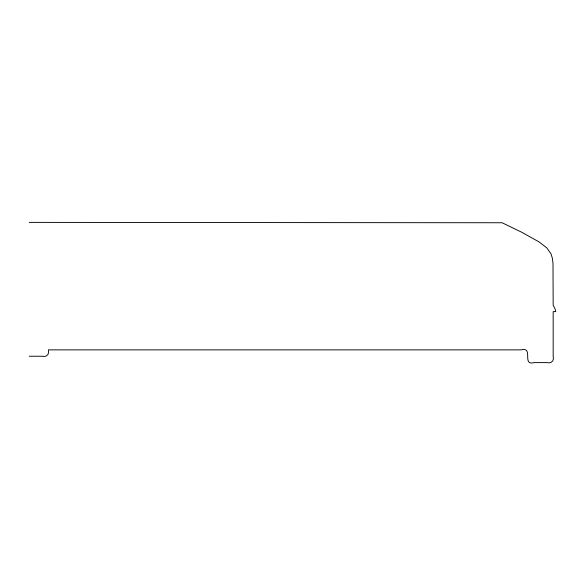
<?xml version="1.0" encoding="UTF-8"?>
<svg xmlns="http://www.w3.org/2000/svg" width="585" height="585" viewBox="0 0 585 585"><rect width="100%" height="100%" fill="white"/><g stroke="black" fill="none" stroke-linecap="round" stroke-linejoin="round"><path stroke-width="0.88" d="M29.25 222.388L502.098 222.746L521.857 232.311L539.165 241.978L546.792 247.886L550.982 253.795L552.372 258.241L552.993 263.455L553.169 305.246L555.106 309.034L555.75 311.622L553.169 311.622L553.169 356.236C554.456 360.718 551.275 363.899 546.792 362.612L534.047 362.612C521.623 365.969 533.725 346.51 521.301 349.867L48.372 349.867C49.659 354.349 46.478 357.523 41.996 356.236L29.25 356.236"/></g></svg>
